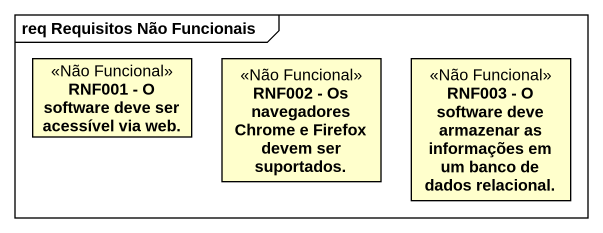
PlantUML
@startuml
mainframe req Requisitos Não Funcionais
hide circle
hide empty members
class "RNF001 - O software deve ser acessível via web." as RNF001_O_software_deve_ser <<Não Funcional>>
class "RNF002 - Os navegadores Chrome e Firefox devem ser suportados." as RNF002_Os_navegadores <<Não Funcional>>
class "RNF003 - O software deve armazenar as informações em um banco de dados relacional." as RNF003_O_software_deve <<Não Funcional>>
@enduml
